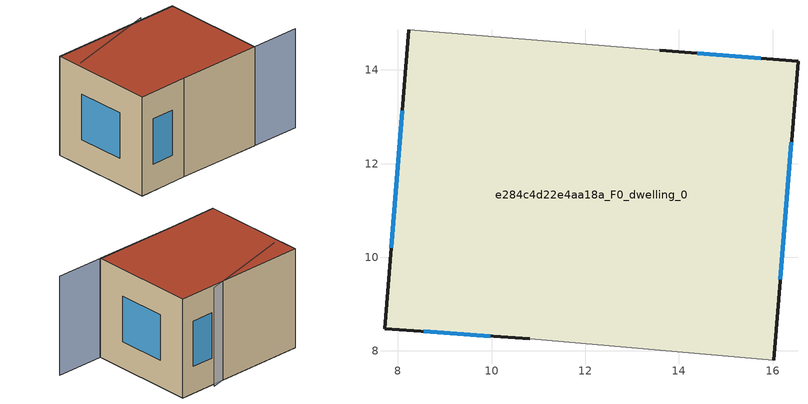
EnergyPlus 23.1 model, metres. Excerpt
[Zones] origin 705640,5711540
e284c4d22e4aa18a_F0_dwelling_0
 floor ground (EU_floor_Construction): 16.02,7.8 16.54,14.18 13.59,14.42 8.23,14.86 7.71,8.48 10.81,8.26 z0
 wall outside (EU_wall_Construction): 13.59,14.42 16.54,14.18 16.02,7.8 / 10.81,8.26 7.71,8.48 8.23,14.86 z0:6
 wall adiabatic (EU_wall_Construction): 8.23,14.86 13.59,14.42 / 16.02,7.8 10.81,8.26 z0:6
 window (EU_Window_Construction): 14.38,14.35 15.74,14.25 / 16.4,12.46 16.16,9.53 / 9.97,8.32 8.55,8.42 / 7.85,10.2 8.09,13.13 z1.62:4.38
 roof outside (EU_roof_Construction): 16.54,14.18 16.02,7.8 10.81,8.26 7.71,8.48 8.23,14.86 13.59,14.42 z6
shading: 10.81,8.27 18.99,7.54 / 14.44,14.56 8.45,13.55 z0:6
[Building]
EU S2 Campaign: North Axis=0; Terrain=City; Solar Distribution=FullExterior
[Site:Location]
London: Latitude=51.5; Longitude=-0.5; Time Zone=0; Elevation=25
[SizingPeriod:WeatherFileDays]
AnnualSizingPeriod: Begin Month=1; Begin Day of Month=1; End Month=12; End Day of Month=31; Day of Week for Start Day=Monday; Use Weather File Daylight Saving Period=No; Use Weather File Rain and Snow Indicators=No
[MATERIAL]
EU_InternalMass_Material: Roughness=MediumRough; Thickness=0.1; Conductivity=1; Density=1800; Specific Heat=900; Thermal Absorptance=0.9; Solar Absorptance=0.7; Visible Absorptance=0.7
[MATERIAL:NOMASS] Roughness=MediumRough; Thermal Absorptance=0.9; Solar Absorptance=0.7; Visible Absorptance=0.7
Name | Thermal Resistance
EU_wall_NoMass | 0.727863
EU_roof_NoMass | 0.773354
EU_floor_NoMass | 1.79329
[WINDOWMATERIAL:SIMPLEGLAZINGSYSTEM]
EU_Window_SimpleGlazing: UFactor=2.58614; Solar Heat Gain Coefficient=0.76; Visible Transmittance=0.76
[CONSTRUCTION]
EU_wall_Construction: EU_wall_NoMass
EU_roof_Construction: EU_roof_NoMass
EU_floor_Construction: EU_floor_NoMass
EU_InternalMass_Construction: EU_InternalMass_Material
EU_Window_Construction: EU_Window_SimpleGlazing
[ZONE]
e284c4d22e4aa18a_F0_dwelling_0: Type=1; Multiplier=1; Ceiling Height=autocalculate; Volume=319.258; Floor Area=autocalculate; Part of Total Floor Area=Yes
[INTERNALMASS]
e284c4d22e4aa18a_F0_dwelling_0_EU_InternalMass: Construction=EU_InternalMass_Construction; Zone or ZoneList=e284c4d22e4aa18a_F0_dwelling_0; Surface Area=53.2093
[OTHEREQUIPMENT]
EU_Step8_InternalGain_e284c4d22e4aa18a_F0_dwelling_0_f000: Fuel Type=Electricity; Zone or ZoneList or Space or SpaceList=e284c4d22e4aa18a_F0_dwelling_0; Schedule=EU_Step8_GainSchedule_e284c4d22e4aa18a_F0_dwelling_0_f000; Design Level Calculation Method=Watts/Area; Power per Zone Floor Area=1; Fraction Latent=0; Fraction Radiant=0; Fraction Lost=0; Carbon Dioxide Generation Rate=0; EndUse Subcategory=EU_Step8_InternalGains
[ZONEVENTILATION:DESIGNFLOWRATE]
EU_ConstantAir_e284c4d22e4aa18a_F0_dwelling_0: Zone or ZoneList or Space or SpaceList=e284c4d22e4aa18a_F0_dwelling_0; Schedule=EU_AlwaysOn; Design Flow Rate Calculation Method=AirChanges/Hour; Air Changes per Hour=0.484901; Ventilation Type=Natural; Fan Pressure Rise=0; Fan Total Efficiency=1; Constant Term Coefficient=1; Temperature Term Coefficient=0; Velocity Term Coefficient=0; Velocity Squared Term Coefficient=0; Minimum Indoor Temperature=-100; Maximum Indoor Temperature=100; Delta Temperature=-100; Minimum Outdoor Temperature=-100; Maximum Outdoor Temperature=100; Maximum Wind Speed=40
[HVACTEMPLATE:THERMOSTAT]
EU_HeatOnly_e284c4d22e4aa18a_F0_dwelling_0: Constant Heating Setpoint=20; Constant Cooling Setpoint=50
[HVACTEMPLATE:ZONE:IDEALLOADSAIRSYSTEM]
e284c4d22e4aa18a_F0_dwelling_0: Template Thermostat=EU_HeatOnly_e284c4d22e4aa18a_F0_dwelling_0; System Availability Schedule=EU_AlwaysOn; Maximum Heating Supply Air Temperature=50; Minimum Cooling Supply Air Temperature=13; Maximum Heating Supply Air Humidity Ratio=0.0156; Minimum Cooling Supply Air Humidity Ratio=0.0077; Heating Limit=NoLimit; Cooling Limit=NoLimit; Heating Availability Schedule=EU_AlwaysOn; Cooling Availability Schedule=EU_CoolingOff; Dehumidification Control Type=ConstantSensibleHeatRatio; Cooling Sensible Heat Ratio=0.7; Dehumidification Setpoint=60; Humidification Control Type=None; Humidification Setpoint=30; Outdoor Air Method=None; Outdoor Air Flow Rate per Person=0.00944; Outdoor Air Flow Rate per Zone Floor Area=0; Outdoor Air Flow Rate per Zone=0; Demand Controlled Ventilation Type=None; Outdoor Air Economizer Type=NoEconomizer; Heat Recovery Type=None; Sensible Heat Recovery Effectiveness=0.7; Latent Heat Recovery Effectiveness=0.65
[SIZING:ZONE]
e284c4d22e4aa18a_F0_dwelling_0: Zone Cooling Design Supply Air Temperature Input Method=SupplyAirTemperature; Zone Cooling Design Supply Air Temperature=13; Zone Heating Design Supply Air Temperature Input Method=SupplyAirTemperature; Zone Heating Design Supply Air Temperature=50; Zone Cooling Design Supply Air Humidity Ratio=0.008; Zone Heating Design Supply Air Humidity Ratio=0.008; Cooling Design Air Flow Method=DesignDay; Cooling Design Air Flow Rate=0; Cooling Minimum Air Flow per Zone Floor Area=0.000762; Cooling Minimum Air Flow=0; Cooling Minimum Air Flow Fraction=0.2; Heating Design Air Flow Method=DesignDay; Heating Design Air Flow Rate=0; Heating Maximum Air Flow per Zone Floor Area=0.002032; Heating Maximum Air Flow=0.141576; Heating Maximum Air Flow Fraction=0.3; Account for Dedicated Outdoor Air System=No; Dedicated Outdoor Air System Control Strategy=NeutralSupplyAir; Dedicated Outdoor Air Low Setpoint Temperature for Design=autosize; Dedicated Outdoor Air High Setpoint Temperature for Design=autosize; Zone Load Sizing Method=Sensible Load Only No Latent Load; Zone Latent Cooling Design Supply Air Humidity Ratio Input Method=HumidityRatioDifference; Zone Cooling Design Supply Air Humidity Ratio Difference=0.005; Zone Latent Heating Design Supply Air Humidity Ratio Input Method=HumidityRatioDifference; Zone Humidification Design Supply Air Humidity Ratio Difference=0.005
[SCHEDULE:CONSTANT]
Name | Hourly Value
EU_AlwaysOn | 1
EU_CoolingOff | 0
[SCHEDULE:FILE]
EU_Step8_GainSchedule_e284c4d22e4aa18a_F0_dwelling_0_f000: File=../../schedules/e284c4d22e4aa18a/e284c4d22e4aa18a_F0_dwelling_0_f000_gain.csv; Column Number=1; Rows to Skip at Top=0; Number of Hours of Data=8760; Column Separator=Comma; Interpolate to Timestep=No; Minutes per Item=60; Adjust Schedule for Daylight Savings=Yes
